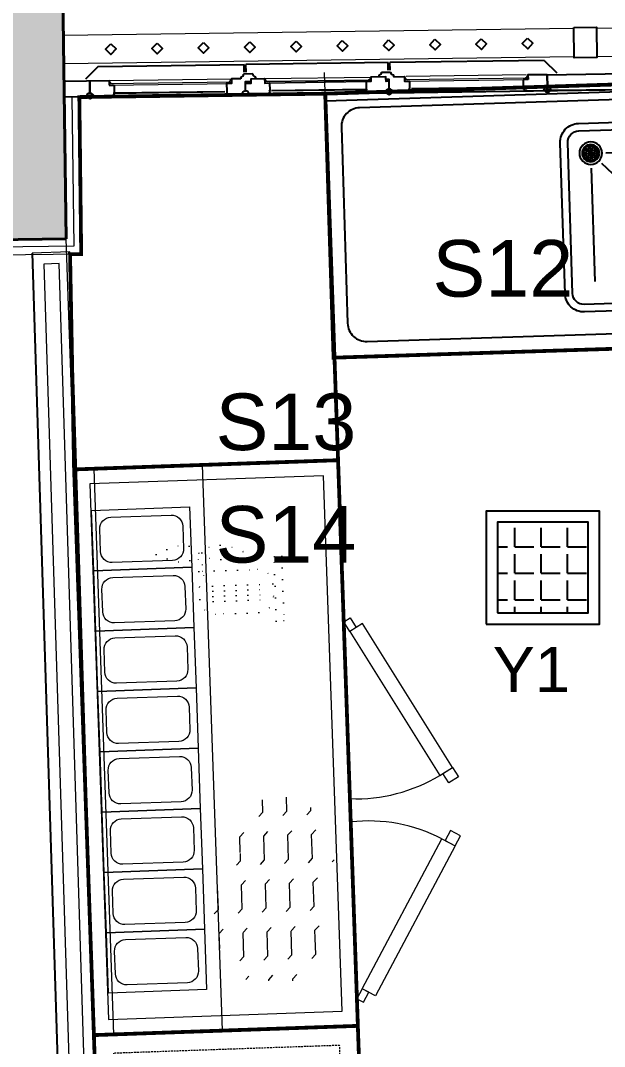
# Model space of a CAD drawing. Header units: millimetres. Extents: x 8884 to 18446, y 10737 to 16556.
# Drawn here: x 11180.4 to 11335.2, y 15874.5 to 16146.4 of the extents above; entities that cross this region are included whole.
import ezdxf

# ---------------------------------------------------------------- set-up
doc = ezdxf.new("R2010")
doc.units = ezdxf.units.MM
for name, pattern in [('ACAD_ISO07W100', [3, 0, -3]), ('DASHED', [0.75, 0.5, -0.25]), ('DASHED2', [9.525, 6.35, -3.175]), ('DUZ', [0])]:
    doc.linetypes.add(name, pattern=pattern)
for name, color, linetype, lineweight in [('Duvar', 1, 'Continuous', 15), ('GLASS (3RDF)', 140, 'Continuous', 9), ('ozgun_duvar', 251, 'DUZ', 9), ('PLASTER (3RDF)', 251, 'Continuous', 13), ('Sel_Tezgah', 7, 'Continuous', 9), ('Tezgah', 7, 'Continuous', 9), ('TRS-DVR-OZGN', 192, 'Continuous', 40), ('TRS-GRN-0.00', 221, 'Continuous', 0), ('TRS-GRN-0.05', 191, 'Continuous', 5), ('TRS-GRN-0.09', 197, 'Continuous', 9), ('TRS-GRN-0.25', 54, 'Continuous', 25), ('TUGLA DUVAR (3RDF)', 26, 'Continuous', 13), ('Yazı', 5, 'Continuous', 15)]:
    doc.layers.add(name, color=color, linetype=linetype, lineweight=lineweight)
doc.layers.add('MEKANİK_Mimari', color=253, linetype='Continuous')
doc.layers.add('S2000-028 Yer Izgarası', color=252, linetype='Continuous')
doc.styles.get("Standard").update_dxf_attribs({"font": 'arial.ttf'})

# ---------------------------------------------------------------- blocks, each defined once
blk = doc.blocks.new('ortadirek')
at = {"layer": 'TRS-GRN-0.25'}
blk.add_lwpolyline([(-2.76, -1.69), (3.24, -1.69), (3.24, -9.69), (-2.76, -9.69)], close=True, dxfattribs=at)
blk = doc.blocks.new('Buzdolabı 3k 200-70 empero')
at = {"layer": 'Tezgah', "linetype": 'DASHED2'}
blk.add_line((45.51, -65), (45.51, -5), dxfattribs=at)
at = {"layer": 'Tezgah', "linetype": 'ACAD_ISO07W100'}
for p, q in [((23.57, -35.59), (23.57, -48.97)), ((24.94, -35.59), (24.94, -48.97)), ((25.14, -36.73), (25.14, -50.1)), ((26.32, -35.59), (26.32, -48.97)), ((26.52, -36.73), (26.52, -50.1)), ((27.69, -35.59), (27.69, -48.97)), ((27.9, -36.73), (27.9, -50.1)), ((29.27, -36.73), (29.27, -50.1))]:
    blk.add_line(p, q, dxfattribs=at)
at = {"layer": 'Tezgah'}
for p, q in [((87.14, -99.41), (85.41, -98.41)), ((87.21, -99.3), (85.48, -98.3)), ((87.28, -99.19), (85.54, -98.19)), ((87.34, -99.07), (85.61, -98.07)), ((137.98, -99.41), (136.25, -98.41)), ((138.04, -99.3), (136.31, -98.3)), ((138.11, -99.19), (136.38, -98.19)), ((138.17, -99.07), (136.44, -98.07)), ((152.42, -99.07), (154.16, -98.07)), ((152.49, -99.19), (154.22, -98.19)), ((152.55, -99.3), (154.29, -98.3)), ((152.62, -99.41), (154.35, -98.41))]:
    blk.add_line(p, q, dxfattribs=at)
at = {"layer": 'Tezgah', "const_width": 1}
blk.add_lwpolyline([(200, -70), (0, -70), (0, 0), (200, 0)], close=True, dxfattribs=at)
at = {"layer": 'Tezgah', "linetype": 'DASHED'}
blk.add_lwpolyline([(5, -5), (195, -5), (195, -65), (5, -65)], close=True, dxfattribs=at)
at = {"layer": 'Tezgah', "linetype": 'ACAD_ISO07W100'}
for points in [[(14.72, -32.13), (14.72, -33.05), (19.59, -33.05), (19.59, -32.13)], [(38.11, -33.26), (38.11, -34.18), (33.25, -34.18), (33.25, -33.26)], [(16.3, -52.13), (16.3, -54.19), (33.49, -54.19), (33.49, -52.13)], [(36.54, -53.26), (36.54, -55.32), (19.34, -55.32), (19.34, -53.26)]]:
    blk.add_lwpolyline(points, close=True, dxfattribs=at)
for points in [[(19.59, -36.13), (19.59, -47.6, 0.414214), (23.59, -51.6), (27.04, -51.6, 0.414214), (31.04, -47.6), (31.04, -36.13, 0.414214), (27.04, -32.13), (23.59, -32.13, 0.414214)], [(33.25, -37.26), (33.25, -48.73, -0.414214), (29.25, -52.73), (25.8, -52.73, -0.414214), (21.8, -48.73), (21.8, -37.26, -0.414214), (25.8, -33.26), (29.25, -33.26, -0.414214)]]:
    blk.add_lwpolyline(points, format="xyb", close=True, dxfattribs=at)
at = {"layer": 'Tezgah'}
for points in [[(47.67, -71.5), (45.07, -70), (44.07, -71.73), (46.67, -73.23)], [(98.5, -71.5), (95.9, -70), (94.9, -71.73), (97.5, -73.23)], [(192.1, -71.5), (194.7, -70), (195.7, -71.73), (193.1, -73.23)], [(84.64, -97.46), (45.67, -74.96), (47.67, -71.5), (86.64, -94)], [(135.47, -97.46), (96.5, -74.96), (98.5, -71.5), (137.47, -94)], [(155.13, -97.46), (194.1, -74.96), (192.1, -71.5), (153.13, -94)], [(84.64, -97.46), (87.24, -98.96), (88.74, -96.37), (86.14, -94.87)], [(135.47, -97.46), (138.07, -98.96), (139.57, -96.37), (136.97, -94.87)], [(155.13, -97.46), (152.53, -98.96), (151.03, -96.37), (153.63, -94.87)], [(86.89, -99.86), (85.15, -98.86), (85.67, -97.96), (87.4, -98.96)], [(137.72, -99.86), (135.99, -98.86), (136.5, -97.96), (138.24, -98.96)], [(152.88, -99.86), (154.61, -98.86), (154.09, -97.96), (152.36, -98.96)]]:
    blk.add_lwpolyline(points, close=True, dxfattribs=at)
at = {"layer": 'Tezgah', "lineweight": 5}
for centre, start, end in [((49.65, -73.2), 330.6501, 4.2923), ((100.48, -73.2), 330.6501, 4.2923), ((190.11, -73.2), 175.7077, 209.3499)]:
    blk.add_arc(centre, 42.44, start, end, dxfattribs=at)
at = {"layer": 'Tezgah', "linetype": 'ACAD_ISO07W100'}
for points in [[(14.72, -20.94), (16.2, -26.62), (14.72, -32.3), (12.83, -37.98), (14.72, -44.08)], [(14.72, -20.94), (13.25, -26.62), (14.72, -32.3), (16.62, -37.98), (14.72, -44.08)]]:
    blk.add_spline(points, degree=3, dxfattribs=at)
for points in [[(38.11, -22.07), (38.84, -23.96), (40.28, -27.74), (38.24, -33.51), (35.23, -39.22), (37.13, -43.17), (38.11, -45.21)], [(38.11, -22.07), (37.39, -23.96), (35.94, -27.74), (37.98, -33.51), (40.99, -39.22), (39.09, -43.17), (38.11, -45.21)]]:
    blk.add_open_spline(points, degree=3, knots=[0, 0, 0, 0, 5.866419, 11.732839, 17.718475, 24.104614, 24.104614, 24.104614, 24.104614], dxfattribs=at)
blk = doc.blocks.new('Buzdolabı-200-70y')
at = {"layer": 'Tezgah', "xscale": -1}
blk.add_blockref('Buzdolabı 3k 200-70 empero', (200, 0), dxfattribs=at)
blk = doc.blocks.new('A$C7EC339AB')
at = {"layer": 'Tezgah'}
blk.add_lwpolyline([(0, 0), (16, 0), (16, 26), (0, 26)], close=True, dxfattribs=at)
blk.add_lwpolyline([(5, 2), (11, 2, 0.414214), (14, 5), (14, 21, 0.414214), (11, 24), (5, 24, 0.414214), (2, 21), (2, 5, 0.414214)], format="xyb", close=True, dxfattribs=at)
blk = doc.blocks.new('PizzaHazırlık150-70 Empero')
at = {"layer": 'Tezgah', "lineweight": 9}
h = blk.add_hatch(dxfattribs=at)
h.set_pattern_fill('FLEX', color=256, angle=-180, style=0)
h.set_pattern_definition([(360, (-8024.908, -18322.9776), (-2e-15, -6.35), [6.35, -6.35]), (315, (-8018.558, -18322.9776), (-2e-15, -6.3500027), [1.5875, -5.80526, 1.5875, -8.98026])])
h.paths.add_polyline_path([(54.62, -45.96, -0.520567), (59.92, -45.96, -0.520567), (59.92, -51.26, -0.520567), (59.92, -56.55, -0.520567), (55.84, -59.81, -0.520567), (52.58, -63.89, -0.520567), (47.28, -63.89, -0.520567), (41.99, -63.89, -0.520567), (36.69, -63.89, -0.520567), (31.39, -63.89, -0.520567), (26.09, -63.89, -0.520567), (23.64, -59.41, -0.520567), (18.34, -59.41, -0.520567), (13.86, -56.15, -0.520567), (13.86, -50.85, -0.520567), (13.86, -45.55, -0.520567), (13.86, -40.26, -0.491727), (22.43, -37.89, 0.03991), (22.83, -38.22, 0.022962), (22.43, -37.89, -0.470874), (22.83, -32.92, -0.520567), (28.53, -32.92, -0.520567), (34.65, -32.92, -0.520567), (38.72, -36.18, -0.520567), (44.02, -36.18, -0.520567), (46.47, -41.07, -0.520567), (52.18, -41.07, -0.520567)])
at = {"layer": 'Tezgah'}
for p, q in [((150, 0), (150, -34)), ((150, -5.22), (0, -5.22))]:
    blk.add_line(p, q, dxfattribs=at)
at = {"layer": 'Tezgah', "linetype": 'ACAD_ISO07W100'}
for p, q in [((113.72, -35.59), (113.72, -48.97)), ((115.09, -35.59), (115.09, -48.97)), ((116.47, -35.59), (116.47, -48.97)), ((117.84, -35.59), (117.84, -48.97))]:
    blk.add_line(p, q, dxfattribs=at)
at = {"layer": 'Tezgah', "const_width": 1}
blk.add_lwpolyline([(0, -70), (150, -70), (150, 0), (0, 0)], close=True, dxfattribs=at)
at = {"layer": 'Tezgah', "lineweight": 9}
blk.add_lwpolyline([(0, 0), (150, 0), (150, -34), (0, -34)], close=True, dxfattribs=at)
at = {"layer": 'Tezgah'}
for points in [[(4, -66), (146, -66), (146, -4), (4, -4)], [(9.79, -71.5), (7.19, -70), (6.19, -71.73), (8.79, -73.23)], [(104.55, -71.5), (107.15, -70), (108.15, -71.73), (105.55, -73.23)], [(46.76, -97.46), (7.79, -74.96), (9.79, -71.5), (48.76, -94)], [(67.58, -97.46), (106.55, -74.96), (104.55, -71.5), (65.58, -94)], [(46.76, -97.46), (49.36, -98.96), (50.86, -96.37), (48.26, -94.87)], [(67.58, -97.46), (64.98, -98.96), (63.48, -96.37), (66.08, -94.87)]]:
    blk.add_lwpolyline(points, close=True, dxfattribs=at)
at = {"layer": 'Tezgah', "linetype": 'ACAD_ISO07W100'}
blk.add_lwpolyline([(121.82, -36.13), (121.82, -47.6, -0.414214), (117.82, -51.6), (114.37, -51.6, -0.414214), (110.37, -47.6), (110.37, -36.13, -0.414214), (114.37, -32.13), (117.82, -32.13, -0.414214)], format="xyb", close=True, dxfattribs=at)
for points in [[(126.69, -32.13), (126.69, -33.05), (121.82, -33.05), (121.82, -32.13)], [(125.11, -52.13), (125.11, -54.19), (107.92, -54.19), (107.92, -52.13)]]:
    blk.add_lwpolyline(points, close=True, dxfattribs=at)
at = {"layer": 'Tezgah', "lineweight": 5}
for centre, start, end in [((11.77, -73.2), 330.6501, 4.2923), ((102.57, -73.2), 175.7077, 209.3499)]:
    blk.add_arc(centre, 42.44, start, end, dxfattribs=at)
at = {"layer": 'Tezgah', "linetype": 'ACAD_ISO07W100'}
for points in [[(126.69, -20.94), (125.07, -24.53), (123.08, -28.93), (127.75, -33.1), (129.35, -38.24), (127.59, -42.09), (126.69, -44.08)], [(126.69, -20.94), (128.31, -24.53), (130.29, -28.93), (125.62, -33.1), (124.02, -38.24), (125.78, -42.09), (126.69, -44.08)]]:
    blk.add_open_spline(points, degree=3, knots=[0, 0, 0, 0, 9.79015, 12.022348, 18.007984, 24.394123, 24.394123, 24.394123, 24.394123], dxfattribs=at)
at = {"layer": 'Tezgah', "extrusion": (0, 0, -1), "zscale": -1, "rotation": 180}
for p in [(-11, -4.26), (-27, -4.26), (-43, -4.26), (-59, -4.26), (-75, -4.26), (-91, -4.26), (-107, -4.26), (-123, -4.26)]:
    blk.add_blockref('A$C7EC339AB', p, dxfattribs=at)
blk = doc.blocks.new('SDFSDFSDF')
h = blk.add_hatch()
h.set_pattern_fill('NET3', scale=0.3, style=0)
h.paths.add_polyline_path([(1571.32, 2188.7, 1), (1575.32, 2188.7, 1)])
h.paths.add_polyline_path([(1573.87, 2188.7, -1), (1572.76, 2188.7, -1)], flags=16)
h.paths.add_polyline_path([(1573.62, 2188.7, 1), (1573.01, 2188.7, 1)], flags=0)
at = {"color": 7}
for points in [[(1536.32, 2146.7), (1576.32, 2146.7, 0.414214), (1581.32, 2151.7), (1581.32, 2191.7, 0.414214), (1576.32, 2196.7), (1536.32, 2196.7, 0.414214), (1531.32, 2191.7), (1531.32, 2151.7, 0.414214)], [(1536.32, 2148.7), (1576.32, 2148.7, 0.414214), (1579.32, 2151.7), (1579.32, 2191.7, 0.414214), (1576.32, 2194.7), (1536.32, 2194.7, 0.414214), (1533.32, 2191.7), (1533.32, 2151.7, 0.414214)]]:
    blk.add_lwpolyline(points, format="xyb", close=True, dxfattribs=at)
for points in [[(1569.32, 2188.7), (1539.32, 2188.7)], [(1539.32, 2154.7), (1570.49, 2185.87)], [(1573.32, 2184.7), (1573.32, 2154.7)]]:
    blk.add_lwpolyline(points, dxfattribs=at)
for radius in [3, 2.28, 2, 0.553, 0.304]:
    blk.add_circle((1573.32, 2188.7), radius, dxfattribs=at)
blk = doc.blocks.new('fe')
at = {"color": 7}
blk.add_lwpolyline([(2980.28, 3741.71), (2980.28, 3739.71), (2860.28, 3739.71), (2860.28, 3741.71)], dxfattribs=at)
blk.add_lwpolyline([(2869.28, 3675.71), (2971.28, 3675.71, 0.414214), (2976.28, 3680.71), (2976.28, 3732.71, 0.414214), (2971.28, 3737.71), (2869.28, 3737.71, 0.414214), (2864.28, 3732.71), (2864.28, 3680.71, 0.414214)], format="xyb", close=True, dxfattribs=at)
at = {"layer": 'Sel_Tezgah', "const_width": 1}
blk.add_lwpolyline([(2860.28, 3671.71), (2980.28, 3671.71), (2980.28, 3741.71), (2860.28, 3741.71)], close=True, dxfattribs=at)
at = {"color": 7, "xscale": -1}
blk.add_blockref('SDFSDFSDF', (4503.44, 1535.02), dxfattribs=at)
blk = doc.blocks.new('A$C09612D9B')
at = {"layer": 'S2000-028 Yer Izgarası'}
h = blk.add_hatch(dxfattribs=at)
h.set_pattern_fill('ANGLE', color=256, style=0)
h.set_pattern_definition([(0, (-1785.498, -2999.265), (0, 6.985), [5.08, -1.905]), (90, (-1785.498, -2999.265), (-6.985, 4e-16), [5.08, -1.905])])
h.paths.add_polyline_path([(27, 27), (3, 27), (3, 3), (27, 3)])
for points in [[(0, 0), (30, 0), (30, 30), (0, 30)], [(3, 3), (27, 3), (27, 27), (3, 27)]]:
    blk.add_lwpolyline(points, close=True, dxfattribs=at)

msp = doc.modelspace()

# ---------------------------------------------------------------- hatches: boundary and pattern name
at = {"layer": 'ozgun_duvar'}
h = msp.add_hatch(dxfattribs=at)
h.set_pattern_fill('DOTS', color=256, scale=0.4, style=0)
h.set_pattern_definition([(0, (19999.1183, 8091.67544), (0.3175, 0.635), [0, -0.635])])
h.paths.add_polyline_path([(9815.38, 16090.03), (9815.38, 16108.14), (9818.02, 16108.17), (9817.79, 16131.73), (9812.79, 16131.66), (9812.72, 16136.66), (9796.73, 16136.44), (9796.75, 16134.44), (9748.76, 16133.79), (9748.73, 16135.79), (9732.73, 16135.57), (9733.35, 16110.58), (9723.98, 16110.47), (9724.85, 16031.98), (9729.85, 16032.03), (9729.93, 16027.03), (9795.41, 16027.88), (9795.08, 16053.48), (9795.1, 16053.48), (9795.11, 16072.85), (9815.38, 16072.83)])
h.paths.add_polyline_path([(10108.61, 16074.02), (10107.72, 16138.68), (10103.22, 16138.62), (10103.2, 16140.62), (10087.2, 16140.4), (10087.23, 16138.4), (10043.73, 16137.81), (10043.7, 16139.81), (10027.7, 16139.59), (10027.78, 16134.09), (10022.78, 16134.02), (10023.61, 16072.86)])
h.paths.add_polyline_path([(10470.07, 16115.95), (10470.04, 16115.95), (10469.8, 16137.61), (10469.77, 16137.61), (10469.69, 16143.61), (10383.7, 16142.44), (10384.06, 16115.78), (10382.5, 16078.75), (10470.56, 16079.95)])
h.paths.add_polyline_path([(10831.52, 16084.87), (10830.66, 16148.53), (10746.16, 16147.38), (10746.54, 16119.72), (10747.28, 16083.72)])
h.paths.add_polyline_path([(11192.51, 16088.59), (11191.62, 16153.45), (11107.63, 16152.3), (11108.52, 16087.45)])
h.paths.add_polyline_path([(11499.17, 16044.4), (11552.84, 16046.4), (11548.78, 16158.32), (11468.79, 16157.23), (11469.2, 16129.92), (11473.14, 16129.88), (11473.18, 16085.64), (11498.17, 16085.18)])
h.paths.add_polyline_path([(11578.65, 15341.95), (11509.81, 15339.48), (11510.15, 15329.48), (11481.67, 15298.84), (11506.48, 15272.86), (11526.6, 15295), (11594.59, 15293.84), (11594.45, 15285.55), (11611.45, 15285.26), (11612.5, 15332.93), (11578.47, 15333.5)])
h.paths.add_polyline_path([(11500.16, 15619.23), (11568.11, 15621.68), (11565.02, 15707.62), (11536.47, 15706.74), (11536.66, 15698.44), (11505.12, 15697.24), (11505.66, 15681.25), (11483.68, 15681.25), (11485.52, 15630.28), (11499.68, 15630.52)])

# ---------------------------------------------------------------- linework, layer by layer
msp.add_line((11183.52, 16084.78, -33.18), (11196.29, 15677.26, -33.18))
at = {"layer": 'Duvar'}
msp.add_line((11213.75, 15480.58, 64.95), (11192.47, 16088.6, -33.18), dxfattribs=at)
at = {"layer": 'GLASS (3RDF)', "elevation": -33.18}
msp.add_lwpolyline([(11186.63, 16081.88), (11199.18, 15680.37), (11203.18, 15680.51), (11190.62, 16082.02)], close=True, dxfattribs=at)
at = {"layer": 'MEKANİK_Mimari'}
for p, q in [((11196, 16126.15), (11456.99, 16129.75)), ((11269.81, 15880, 64.95), (11264.57, 16029.91, 64.95)), ((11271.46, 15832.81, 64.95), (11266.22, 15982.72, 64.95))]:
    msp.add_line(p, q, dxfattribs=at)
at = {"layer": 'PLASTER (3RDF)'}
for p, q in [((11194, 16126.12), (11194.53, 16086.62)), ((11194.53, 16086.62, -99.54), (11106.49, 16085.49, -99.54))]:
    msp.add_line(p, q, dxfattribs=at)
at = {"layer": 'Sel_Tezgah'}
msp.add_line((11266.22, 15982.72, 64.95), (11260.97, 16132.63, 64.95), dxfattribs=at)
at = {"layer": 'Sel_Tezgah', "const_width": 1, "elevation": 64.95}
msp.add_lwpolyline([(11194.61, 16027.46), (11193.54, 16084.5), (11196.49, 16084.54), (11196, 16126.15), (11261.17, 16127.05), (11264.57, 16029.91), (11195.32, 16027.49)], dxfattribs=at)
at = {"layer": 'Sel_Tezgah', "elevation": -33.18}
msp.add_lwpolyline([(11183.52, 16084.78), (11196.29, 15677.26), (11206.28, 15677.61), (11193.52, 16085.13)], close=True, dxfattribs=at)
at = {"layer": 'TRS-DVR-OZGN'}
for p, q in [((11191.62, 16153.45), (11192.51, 16088.59)), ((11192.51, 16088.59, -99.54), (11108.52, 16087.45, -99.54))]:
    msp.add_line(p, q, dxfattribs=at)
at = {"layer": 'TRS-GRN-0.00'}
for p, q in [((11245.11, 16131.07), (11273.26, 16131.46, -33.18)), ((11314.39, 16132, -33.18), (11282.66, 16131.59, -33.18)), ((11203.88, 16130.5), (11236.31, 16130.95)), ((11313.14, 16128.78, -33.18), (11284.01, 16128.41, -33.18)), ((11313.14, 16128.56, -33.18), (11284.01, 16128.18, -33.18)), ((11205.21, 16127.32), (11234.55, 16127.73)), ((11205.22, 16127.1), (11234.55, 16127.5)), ((11235.06, 16126.73), (11205.23, 16126.32)), ((11246.46, 16126.89), (11273.02, 16127.26, -33.18)), ((11272.01, 16128.24, -33.18), (11246.95, 16127.9)), ((11272.01, 16128.02, -33.18), (11246.95, 16127.67)), ((11283.52, 16127.4, -33.18), (11313.65, 16127.79, -33.18))]:
    msp.add_line(p, q, dxfattribs=at)
at = {"layer": 'TRS-GRN-0.05'}
for p, q in [((11203.89, 16129.7), (11236.32, 16130.15)), ((11203.89, 16129.3), (11236.32, 16129.75)), ((11273.27, 16130.66, -33.18), (11245.12, 16130.27)), ((11245.12, 16130.27), (11273.27, 16130.66, -33.18)), ((11271.98, 16130.24, -33.18), (11245.12, 16129.87)), ((11271.98, 16130.24, -33.18), (11245.12, 16129.87)), ((11245.12, 16129.87), (11271.98, 16130.24, -33.18)), ((11282.17, 16130.78, -33.18), (11314.9, 16131.21, -33.18)), ((11282.18, 16130.38, -33.18), (11282.17, 16130.78, -33.18)), ((11282.18, 16130.38, -33.18), (11314.91, 16130.81, -33.18)), ((11314.91, 16130.81, -33.18), (11314.9, 16131.21, -33.18))]:
    msp.add_line(p, q, dxfattribs=at)
for centre, start, end in [((11272.06, 16131.84, -33.18), 289.0671, 342.4943), ((11283.35, 16131.99, -33.18), 199.0671, 252.4943), ((11313.69, 16132.39, -33.18), 289.0671, 342.4943), ((11205.06, 16130.92), 199.0671, 252.4943), ((11235.11, 16131.33), 289.0671, 342.4943), ((11246.29, 16131.48), 199.0671, 252.4943)]:
    msp.add_arc(centre, 1.26, start, end, dxfattribs=at)
at = {"layer": 'TRS-GRN-0.09'}
for p, q in [((11333.05, 16144.37, -33.18), (11468.27, 16146.22, -33.18)), ((11327.05, 16144.29, -33.18), (11191.8, 16142.45, -33.18)), ((11327.15, 16136.79, -33.18), (11191.88, 16134.95, -33.18)), ((11333.15, 16136.87, -33.18), (11468.37, 16138.72, -33.18))]:
    msp.add_line(p, q, dxfattribs=at)
at = {"layer": 'TRS-GRN-0.25'}
for p, q in [((11200.99, 16134.27), (11197.66, 16130.92)), ((11200.99, 16134.27), (11239.65, 16134.8)), ((11239.68, 16132.75), (11239.65, 16134.8)), ((11277.81, 16135.32, -33.18), (11240.15, 16134.79)), ((11240.18, 16132.75), (11240.15, 16134.8)), ((11277.84, 16133.27, -33.18), (11277.81, 16135.32, -33.18)), ((11319.17, 16135.87, -33.18), (11278.31, 16135.33, -33.18)), ((11278.34, 16133.28, -33.18), (11278.31, 16135.33, -33.18)), ((11319.17, 16135.87, -33.18), (11322.59, 16132.61, -33.18)), ((11238.8, 16131.49), (11238.81, 16130.99)), ((11242.7, 16131.54), (11242.71, 16131.04)), ((11275.36, 16131.99, -33.18), (11275.36, 16131.49, -33.18)), ((11279.26, 16132.04, -33.18), (11279.26, 16131.54, -33.18)), ((11191.91, 16130.34), (11203.88, 16130.5)), ((11203.89, 16129.3), (11205.19, 16129.32)), ((11314.91, 16130.81, -33.18), (11313.61, 16130.79, -33.18))]:
    msp.add_line(p, q, dxfattribs=at)
at = {"layer": 'TRS-GRN-0.25', "elevation": -33.18}
for points in [[(11204.35, 16140.28), (11205.78, 16138.89), (11204.39, 16137.46), (11202.96, 16138.85)], [(11216.62, 16140.45), (11218.05, 16139.06), (11216.66, 16137.62), (11215.23, 16139.02)], [(11228.89, 16140.62), (11230.32, 16139.22), (11228.93, 16137.79), (11227.5, 16139.19)], [(11241.16, 16140.79), (11242.59, 16139.39), (11241.2, 16137.96), (11239.77, 16139.35)], [(11253.43, 16140.95), (11254.87, 16139.56), (11253.47, 16138.12), (11252.04, 16139.52)], [(11265.7, 16141.12), (11267.14, 16139.73), (11265.74, 16138.29), (11264.31, 16139.69)], [(11277.97, 16141.29), (11279.41, 16139.89), (11278.01, 16138.46), (11276.58, 16139.85)], [(11290.24, 16141.45), (11291.68, 16140.06), (11290.28, 16138.63), (11288.85, 16140.02)], [(11302.51, 16141.62), (11303.95, 16140.23), (11302.55, 16138.79), (11301.12, 16140.19)], [(11314.78, 16141.79), (11316.22, 16140.39), (11314.82, 16138.96), (11313.39, 16140.36)]]:
    msp.add_lwpolyline(points, close=True, dxfattribs=at)
at = {"layer": 'TRS-GRN-0.25'}
for points in [[(11241.94, 16132.28), (11239.54, 16132.25)], [(11198.82, 16127.19), (11198.78, 16130.43)], [(11203.88, 16130.5), (11203.89, 16129.3)]]:
    msp.add_lwpolyline(points, dxfattribs=at)
at = {"layer": 'TRS-GRN-0.25', "elevation": -33.18}
for points in [[(11272.8, 16127.25, 0.095094), (11272.82, 16127.28, -0.873843), (11273.02, 16127.26), (11277.12, 16127.31, -0.400158), (11278.11, 16128.28), (11278.08, 16130.33), (11277.28, 16130.31), (11277.26, 16131.51), (11273.26, 16131.46), (11273.28, 16130.26), (11271.98, 16130.24), (11272.01, 16128.24, -0.873843), (11272.04, 16128.05, 0.095094), (11272.01, 16128.02, 0.396063)], [(11245.69, 16126.88, -0.095094), (11245.66, 16126.91, 0.873843), (11245.46, 16126.88), (11241.06, 16126.82, 0.400158), (11240.05, 16127.76), (11240.02, 16129.8), (11241.52, 16129.82), (11241.51, 16131.02), (11245.11, 16131.07), (11245.12, 16129.87), (11246.42, 16129.89), (11246.45, 16127.89, 0.873843), (11246.42, 16127.69, -0.095094), (11246.45, 16127.66, -0.396063)]]:
    msp.add_lwpolyline(points, format="xyb", close=True, dxfattribs=at)
for points in [[(11276.1, 16132.75), (11278.5, 16132.78)], [(11320.04, 16128.83), (11319.99, 16132.08), (11314.89, 16132.01), (11314.91, 16130.81)], [(11339.55, 16128.1), (11321.05, 16127.85)]]:
    msp.add_lwpolyline(points, dxfattribs=at)
for points in [[(11279.26, 16131.54), (11282.16, 16131.58), (11282.18, 16130.38), (11283.48, 16130.4), (11283.51, 16128.4, 0.873843), (11283.48, 16128.2, -0.095094), (11283.51, 16128.17, -0.396063), (11282.75, 16127.39, -0.095094), (11282.72, 16127.41, 0.873843), (11282.52, 16127.39), (11279.12, 16127.34, 0.400158), (11278.11, 16128.28), (11278.08, 16130.33), (11278.07, 16130.83), (11277.27, 16130.81), (11277.26, 16131.51)], [(11319.99, 16132.08), (11340.49, 16132.36), (11340.54, 16129.11, 0.414213), (11339.55, 16128.1)], [(11319.99, 16132.08), (11320.04, 16128.83, -0.414213), (11321.05, 16127.85)], [(11313.61, 16130.79), (11313.64, 16128.79, -0.873843), (11313.67, 16128.59, 0.095094), (11313.64, 16128.57, 0.396063), (11314.43, 16127.8, 0.095094), (11314.45, 16127.83, -0.873843), (11314.65, 16127.8), (11319.05, 16127.86)]]:
    msp.add_lwpolyline(points, format="xyb", dxfattribs=at)
at = {"layer": 'TRS-GRN-0.25'}
for points in [[(11198.78, 16130.43), (11198.82, 16127.19, 0.414213), (11197.83, 16126.18), (11191.96, 16126.1)], [(11205.19, 16129.32), (11205.22, 16127.32, 0.873843), (11205.2, 16127.13, -0.095094), (11205.22, 16127.1, -0.396063), (11204.46, 16126.31, -0.095094), (11204.43, 16126.34, 0.873843), (11204.23, 16126.31), (11199.83, 16126.25)], [(11238.81, 16130.99), (11236.31, 16130.95), (11236.32, 16129.75), (11235.02, 16129.73), (11235.05, 16127.73, -0.873843), (11235.08, 16127.54, 0.095094), (11235.05, 16127.51, 0.396063), (11235.84, 16126.75, 0.095094), (11235.87, 16126.77, -0.873843), (11236.06, 16126.75), (11239.06, 16126.79, -0.400158), (11240.05, 16127.76), (11240.02, 16130.3), (11241.51, 16130.32), (11241.51, 16131.02)]]:
    msp.add_lwpolyline(points, format="xyb", dxfattribs=at)
for centre in [(11198.83, 16126.19), (11278.12, 16127.28, -33.18), (11320.05, 16127.83, -33.18)]:
    msp.add_circle(centre, 0.5, dxfattribs=at)
for centre, radius, start, end in [((11238.79, 16132.24), 0.75, 270.7807, 0.7807), ((11242.69, 16132.29), 0.75, 180.7807, 270.7807), ((11275.35, 16132.74, -33.18), 0.75, 270.7807, 0.7807), ((11279.25, 16132.79, -33.18), 0.75, 180.7807, 270.7807), ((11320.05, 16127.83, -33.18), 1, 90.8239, 178.0608), ((11198.83, 16126.19), 1, 3.5006, 90.7375)]:
    msp.add_arc(centre, radius, start, end, dxfattribs=at)
at = {"layer": 'TUGLA DUVAR (3RDF)'}
for p, q in [((11196, 16126.15), (11196.49, 16084.54)), ((11196.49, 16084.54, -94.43), (11104.44, 16083.22, -1.71))]:
    msp.add_line(p, q, dxfattribs=at)

# ---------------------------------------------------------------- block references
at = {"layer": 'MEKANİK_Mimari', "rotation": 1.816104624998335}
msp.add_blockref('fe', (8520.9, 12296.57, 64.95), dxfattribs=at)
at = {"layer": 'S2000-028 Yer Izgarası'}
msp.add_blockref('A$C09612D9B', (11303.86, 15986.45), dxfattribs=at)
at = {"layer": 'Sel_Tezgah'}
for name, p, rotation in [('PizzaHazırlık150-70 Empero', (11199.86, 15877.56, 64.95), 92.00444427814412), ('Buzdolabı-200-70y', (11206.85, 15677.68, 64.95), 92.00444427811537)]:
    msp.add_blockref(name, p, dxfattribs=dict(at, rotation=rotation))
at = {"layer": 'TRS-GRN-0.25', "rotation": 0.7807095060451236}
msp.add_blockref('ortadirek', (11329.79, 16146.29, -33.18), dxfattribs=at)

# ---------------------------------------------------------------- texts
at = {"layer": 'Yazı', "lineweight": 15}
for s, height, p in [('S12', 15, (11289.6, 16073.26, -16.47)), ('S13', 15, (11232.12, 16032.59, -16.47)), ('S14', 15, (11232.12, 16002.78, -16.47)), ('Y1', 12, (11305.54, 15968.45, -81.41))]:
    msp.add_text(s, height=height, dxfattribs=at).set_placement(p)

doc.saveas('drawing.dxf')
